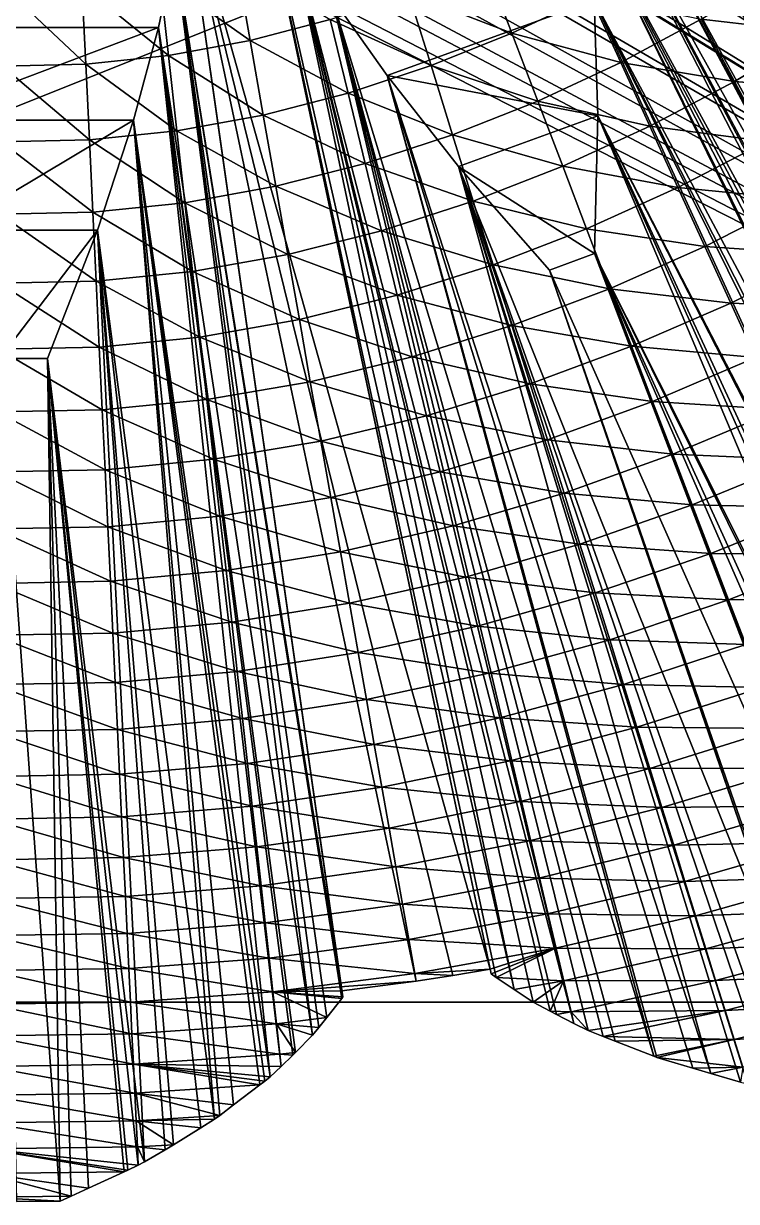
# Model space of a CAD drawing. Extents: x -33.1 to 33.1, y -27.2 to 27.2.
# Drawn here: x 0 to 7.93, y -27.22 to -14.11 of the extents above; entities that cross this region are included whole.
import ezdxf

# ---------------------------------------------------------------- set-up
doc = ezdxf.new("R2010")
doc.units = 0
doc.header["$MEASUREMENT"] = 0
for name, color, linetype in [('ObjLayer', 2, 'Continuous'), ('STL2DXF', 7, 'Continuous'), ('Temp', 7, 'Continuous')]:
    doc.layers.add(name, color=color, linetype=linetype)

msp = doc.modelspace()

# ---------------------------------------------------------------- linework, layer by layer
at = {"layer": 'ObjLayer'}
for p, q in [((5.902, -11.059, 36.5), (12.055, -22.569, 22.764)), ((2.593, -12.29, 36.5), (5.2, -24.688, 23.378)), ((3.542, -24.877, 23.247), (1.762, -12.411, 36.5)), ((1.68, -13.296, 36.5), (1.5, -14.157, 36.5)), ((4.044, -14.691, 36.5), (3.431, -13.816, 36.5)), ((6.347, -13.853, 36.5), (6.388, -15.137, 36.5)), ((1.5, -14.157, 36.5), (1.224, -15.188, 36.5)), ((4.837, -15.701, 36.5), (4.044, -14.691, 36.5)), ((1.224, -15.188, 36.5), (0.824, -16.409, 36.5)), ((6.388, -15.137, 36.5), (6.353, -16.672, 36.5)), ((5.851, -16.854, 36.5), (4.837, -15.701, 36.5)), ((0.824, -16.409, 36.5), (0.265, -17.839, 36.5)), ((6.353, -16.672, 36.5), (5.851, -16.854, 36.5)), ((9.876, -25.918, 29.113), (6.353, -16.672, 36.5)), ((5.851, -16.854, 36.5), (9.029, -26.108, 29.138)), ((0.265, -17.839, 36.5), (-0.269, -17.839, 36.5)), ((0.265, -17.839, 36.5), (0.406, -27.215, 29.5)), ((4.775, -24.704, 23.241), (5.189, -24.636, 23.249)), ((5.189, -24.636, 23.249), (5.2, -24.688, 23.378)), ((3.542, -24.877, 23.247), (4.367, -24.769, 23.234)), ((4.367, -24.769, 23.234), (4.775, -24.704, 23.241)), ((5.2, -24.688, 23.378), (5.257, -24.727, 23.493)), ((5.257, -24.727, 23.493), (5.457, -24.86, 23.896)), ((3.551, -24.944, 23.414), (3.542, -24.877, 23.247)), ((5.457, -24.86, 23.896), (5.669, -25, 24.329)), ((25, -25), (-25, -25)), ((25, -25, 4), (-25, -25, 4)), ((3.373, -25.173, 23.93), (3.54, -24.959, 23.447)), ((3.54, -24.959, 23.447), (3.551, -24.944, 23.414)), ((5.669, -25, 24.329), (5.859, -25.101, 24.658)), ((5.859, -25.101, 24.658), (5.929, -25.138, 24.781)), ((5.929, -25.138, 24.781), (6.123, -25.238, 25.121)), ((3.214, -25.37, 24.391), (3.285, -25.283, 24.185)), ((3.285, -25.283, 24.185), (3.373, -25.173, 23.93)), ((6.123, -25.238, 25.121), (6.281, -25.317, 25.405)), ((3.026, -25.561, 24.832), (3.214, -25.37, 24.391)), ((6.281, -25.317, 25.405), (6.448, -25.384, 25.66)), ((6.448, -25.384, 25.66), (6.581, -25.437, 25.866)), ((6.581, -25.437, 25.866), (7.01, -25.602, 26.534)), ((2.867, -25.718, 25.209), (2.994, -25.593, 24.908)), ((2.994, -25.593, 24.908), (3.026, -25.561, 24.832)), ((7.01, -25.602, 26.534), (7.046, -25.616, 26.59)), ((7.046, -25.616, 26.59), (7.444, -25.737, 27.128)), ((2.744, -25.833, 25.504), (2.867, -25.718, 25.209)), ((7.444, -25.737, 27.128), (7.647, -25.797, 27.405)), ((7.647, -25.797, 27.405), (7.974, -25.892, 27.853)), ((2.337, -26.145, 26.317), (2.629, -25.923, 25.732)), ((2.629, -25.923, 25.732), (2.685, -25.88, 25.622)), ((2.685, -25.88, 25.622), (2.744, -25.833, 25.504)), ((2.182, -26.262, 26.629), (2.337, -26.145, 26.317)), ((1.971, -26.4, 27.008), (2.124, -26.304, 26.746)), ((2.124, -26.304, 26.746), (2.182, -26.262, 26.629)), ((1.668, -26.588, 27.526), (1.971, -26.4, 27.008)), ((1.575, -26.644, 27.687), (1.668, -26.588, 27.526)), ((1.347, -26.779, 28.079), (1.575, -26.644, 27.687)), ((1.16, -26.871, 28.359), (1.276, -26.816, 28.184)), ((1.276, -26.816, 28.184), (1.347, -26.779, 28.079)), ((0.723, -27.072, 29.019), (1.118, -26.891, 28.421)), ((1.118, -26.891, 28.421), (1.16, -26.871, 28.359)), ((0.528, -27.161, 29.313), (0.723, -27.072, 29.019)), ((-0.078, -27.219, 29.497), (0.406, -27.215, 29.5)), ((0.406, -27.215, 29.5), (0.528, -27.161, 29.313))]:
    msp.add_line(p, q, dxfattribs=at)
at = {"layer": 'STL2DXF'}
for points in [[(-25, -25), (25, -5), (25, -25)], [(25, -25, 4), (7.992, -5.879, 4), (7.876, -6.099, 4)], [(25, -25, 4), (7.876, -6.099, 4), (7.679, -6.438, 4)], [(25, -25, 4), (7.679, -6.438, 4), (7.578, -6.614, 4)], [(25, -25, 4), (7.578, -6.614, 4), (7.337, -6.991, 4)], [(25, -25, 4), (7.337, -6.991, 4), (7.257, -7.119, 4)], [(25, -25, 4), (7.257, -7.119, 4), (6.966, -7.537, 4)], [(25, -25, 4), (6.966, -7.537, 4), (6.913, -7.614, 4)], [(25, -25, 4), (6.913, -7.614, 4), (6.564, -8.075, 4)], [(25, -25, 4), (6.546, -8.1, 4), (6.381, -8.302, 4)], [(25, -25, 4), (6.564, -8.075, 4), (6.546, -8.1, 4)], [(25, -25, 4), (6.381, -8.302, 4), (6.162, -8.568, 4)], [(25, -25, 4), (6.13, -8.604, 4), (5.759, -9.019, 4)], [(25, -25, 4), (6.162, -8.568, 4), (6.13, -8.604, 4)], [(25, -25, 4), (5.759, -9.019, 4), (5.661, -9.12, 4)], [(25, -25, 4), (5.661, -9.12, 4), (5.332, -9.458, 4)], [(25, -25, 4), (5.332, -9.458, 4), (5.158, -9.624, 4)], [(25, -25, 4), (5.158, -9.624, 4), (4.88, -9.885, 4)], [(25, -25, 4), (4.88, -9.885, 4), (4.619, -10.111, 4)], [(25, -25, 4), (4.619, -10.111, 4), (4.401, -10.297, 4)], [(25, -25, 4), (4.401, -10.297, 4), (4.042, -10.578, 4)], [(25, -25, 4), (4.042, -10.578, 4), (3.892, -10.69, 4)], [(25, -25, 4), (3.892, -10.69, 4), (3.425, -11.015, 4)], [(25, -25, 4), (3.352, -11.062, 4), (2.843, -11.366, 4)], [(25, -25, 4), (3.425, -11.015, 4), (3.352, -11.062, 4)], [(25, -25, 4), (2.779, -11.403, 4), (2.768, -11.409, 4)], [(25, -25, 4), (2.843, -11.366, 4), (2.779, -11.403, 4)], [(25, -25, 4), (2.768, -11.409, 4), (2.176, -11.689, 4)], [(25, -25, 4), (2.069, -11.736, 4), (1.529, -11.922, 4)], [(25, -25, 4), (2.176, -11.689, 4), (2.069, -11.736, 4)], [(25, -25, 4), (1.529, -11.922, 4), (1.336, -11.984, 4)], [(25, -25, 4), (1.336, -11.984, 4), (0.834, -12.083, 4)], [(25, -25, 4), (-0.195, -12.162, 4), (-25, -25, 4)], [(25, -25, 4), (0.09, -12.151, 4), (-0.195, -12.162, 4)], [(25, -25, 4), (0.576, -12.131, 4), (0.09, -12.151, 4)], [(25, -25, 4), (0.834, -12.083, 4), (0.576, -12.131, 4)], [(1.68, -13.296, 36.5), (-1.684, -13.296, 36.5), (-1.504, -14.157, 36.5)], [(1.68, -13.296, 36.5), (-1.504, -14.157, 36.5), (1.5, -14.157, 36.5)], [(2.521, -14.3, 6.506), (1.515, -13.592, 5.52), (2.368, -13.433, 5.611)], [(2.521, -14.3, 6.506), (2.368, -13.433, 5.611), (3.412, -14.066, 6.611)], [(5.432, -14.217, 7.711), (4.283, -13.774, 6.724), (5.131, -13.429, 6.835)], [(5.432, -14.217, 7.711), (5.131, -13.429, 6.835), (6.306, -13.805, 7.802)], [(1.613, -14.468, 6.421), (0.65, -13.684, 5.465), (1.515, -13.592, 5.52)], [(1.613, -14.468, 6.421), (1.515, -13.592, 5.52), (2.521, -14.3, 6.506)], [(8.819, -14.21, 9.63), (7.537, -14.064, 8.735), (8.401, -13.536, 8.785)], [(0.692, -14.564, 6.368), (-0.233, -14.584, 6.357), (-0.219, -13.702, 5.453)], [(0.692, -14.564, 6.368), (-0.219, -13.702, 5.453), (0.65, -13.684, 5.465)], [(1.613, -14.468, 6.421), (0.692, -14.564, 6.368), (0.65, -13.684, 5.465)], [(4.533, -14.579, 7.611), (3.412, -14.066, 6.611), (4.283, -13.774, 6.724)], [(6.347, -13.853, 36.5), (3.431, -13.816, 36.5), (4.044, -14.691, 36.5)], [(6.347, -13.853, 36.5), (4.044, -14.691, 36.5), (6.388, -15.137, 36.5)], [(4.533, -14.579, 7.611), (4.283, -13.774, 6.724), (5.432, -14.217, 7.711)], [(6.643, -14.544, 8.671), (5.432, -14.217, 7.711), (6.306, -13.805, 7.802)], [(6.643, -14.544, 8.671), (6.306, -13.805, 7.802), (7.537, -14.064, 8.735)], [(3.611, -14.885, 7.509), (2.521, -14.3, 6.506), (3.412, -14.066, 6.611)], [(3.611, -14.885, 7.509), (3.412, -14.066, 6.611), (4.533, -14.579, 7.611)], [(7.909, -14.757, 9.596), (6.643, -14.544, 8.671), (7.537, -14.064, 8.735)], [(7.909, -14.757, 9.596), (7.537, -14.064, 8.735), (8.819, -14.21, 9.63)], [(1.5, -14.157, 36.5), (-1.504, -14.157, 36.5), (-1.227, -15.188, 36.5)], [(1.5, -14.157, 36.5), (-1.227, -15.188, 36.5), (1.224, -15.188, 36.5)], [(5.721, -14.974, 8.594), (4.533, -14.579, 7.611), (5.432, -14.217, 7.711)], [(5.721, -14.974, 8.594), (5.432, -14.217, 7.711), (6.643, -14.544, 8.671)], [(9.222, -14.859, 10.479), (7.909, -14.757, 9.596), (8.819, -14.21, 9.63)], [(2.667, -15.129, 7.412), (1.613, -14.468, 6.421), (2.521, -14.3, 6.506)], [(3.611, -14.885, 7.509), (2.667, -15.129, 7.412), (2.521, -14.3, 6.506)], [(1.706, -15.305, 7.333), (0.692, -14.564, 6.368), (1.613, -14.468, 6.421)], [(2.667, -15.129, 7.412), (1.706, -15.305, 7.333), (1.613, -14.468, 6.421)], [(6.968, -15.254, 9.546), (5.721, -14.974, 8.594), (6.643, -14.544, 8.671)], [(6.968, -15.254, 9.546), (6.643, -14.544, 8.671), (7.909, -14.757, 9.596)], [(0.732, -15.406, 7.283), (-0.247, -15.427, 7.273), (-0.233, -14.584, 6.357)], [(0.732, -15.406, 7.283), (-0.233, -14.584, 6.357), (0.692, -14.564, 6.368)], [(1.706, -15.305, 7.333), (0.732, -15.406, 7.283), (0.692, -14.564, 6.368)], [(4.773, -15.35, 8.506), (3.611, -14.885, 7.509), (4.533, -14.579, 7.611)], [(5.721, -14.974, 8.594), (4.773, -15.35, 8.506), (4.533, -14.579, 7.611)], [(6.388, -15.137, 36.5), (4.044, -14.691, 36.5), (4.837, -15.701, 36.5)], [(8.266, -15.424, 10.459), (6.968, -15.254, 9.546), (7.909, -14.757, 9.596)], [(8.266, -15.424, 10.459), (7.909, -14.757, 9.596), (9.222, -14.859, 10.479)], [(3.801, -15.668, 8.414), (2.667, -15.129, 7.412), (3.611, -14.885, 7.509)], [(4.773, -15.35, 8.506), (3.801, -15.668, 8.414), (3.611, -14.885, 7.509)], [(5.999, -15.699, 9.481), (4.773, -15.35, 8.506), (5.721, -14.974, 8.594)], [(6.968, -15.254, 9.546), (5.999, -15.699, 9.481), (5.721, -14.974, 8.594)], [(1.224, -15.188, 36.5), (-1.227, -15.188, 36.5), (-0.827, -16.409, 36.5)], [(1.224, -15.188, 36.5), (-0.827, -16.409, 36.5), (0.824, -16.409, 36.5)], [(2.807, -15.922, 8.325), (1.706, -15.305, 7.333), (2.667, -15.129, 7.412)], [(3.801, -15.668, 8.414), (2.807, -15.922, 8.325), (2.667, -15.129, 7.412)], [(6.388, -15.137, 36.5), (4.837, -15.701, 36.5), (6.353, -16.672, 36.5)], [(1.795, -16.106, 8.253), (0.732, -15.406, 7.283), (1.706, -15.305, 7.333)], [(2.807, -15.922, 8.325), (1.795, -16.106, 8.253), (1.706, -15.305, 7.333)], [(7.279, -15.937, 10.424), (5.999, -15.699, 9.481), (6.968, -15.254, 9.546)], [(8.266, -15.424, 10.459), (7.279, -15.937, 10.424), (6.968, -15.254, 9.546)], [(0.771, -16.211, 8.207), (-0.259, -16.232, 8.197), (-0.247, -15.427, 7.273)], [(0.771, -16.211, 8.207), (-0.247, -15.427, 7.273), (0.732, -15.406, 7.283)], [(1.795, -16.106, 8.253), (0.771, -16.211, 8.207), (0.732, -15.406, 7.283)], [(5.003, -16.088, 9.406), (3.801, -15.668, 8.414), (4.773, -15.35, 8.506)], [(5.999, -15.699, 9.481), (5.003, -16.088, 9.406), (4.773, -15.35, 8.506)], [(8.61, -16.066, 11.326), (7.279, -15.937, 10.424), (8.266, -15.424, 10.459)], [(3.983, -16.417, 9.324), (2.807, -15.922, 8.325), (3.801, -15.668, 8.414)], [(5.003, -16.088, 9.406), (3.983, -16.417, 9.324), (3.801, -15.668, 8.414)], [(6.353, -16.672, 36.5), (4.837, -15.701, 36.5), (5.851, -16.854, 36.5)], [(6.264, -16.395, 10.373), (5.003, -16.088, 9.406), (5.999, -15.699, 9.481)], [(7.279, -15.937, 10.424), (6.264, -16.395, 10.373), (5.999, -15.699, 9.481)], [(2.941, -16.68, 9.245), (1.795, -16.106, 8.253), (2.807, -15.922, 8.325)], [(3.983, -16.417, 9.324), (2.941, -16.68, 9.245), (2.807, -15.922, 8.325)], [(7.579, -16.593, 11.305), (6.264, -16.395, 10.373), (7.279, -15.937, 10.424)], [(8.61, -16.066, 11.326), (7.579, -16.593, 11.305), (7.279, -15.937, 10.424)], [(1.88, -16.87, 9.179), (0.771, -16.211, 8.207), (1.795, -16.106, 8.253)], [(2.941, -16.68, 9.245), (1.88, -16.87, 9.179), (1.795, -16.106, 8.253)], [(5.223, -16.796, 10.31), (3.983, -16.417, 9.324), (5.003, -16.088, 9.406)], [(6.264, -16.395, 10.373), (5.223, -16.796, 10.31), (5.003, -16.088, 9.406)], [(8.941, -16.684, 12.195), (7.579, -16.593, 11.305), (8.61, -16.066, 11.326)], [(0.807, -16.979, 9.137), (-0.272, -17.001, 9.128), (-0.259, -16.232, 8.197)], [(0.807, -16.979, 9.137), (-0.259, -16.232, 8.197), (0.771, -16.211, 8.207)], [(1.88, -16.87, 9.179), (0.807, -16.979, 9.137), (0.771, -16.211, 8.207)], [(0.824, -16.409, 36.5), (-0.827, -16.409, 36.5), (-0.269, -17.839, 36.5)], [(0.824, -16.409, 36.5), (-0.269, -17.839, 36.5), (0.265, -17.839, 36.5)], [(4.157, -17.134, 10.239), (2.941, -16.68, 9.245), (3.983, -16.417, 9.324)], [(5.223, -16.796, 10.31), (4.157, -17.134, 10.239), (3.983, -16.417, 9.324)], [(6.519, -17.062, 11.267), (5.223, -16.796, 10.31), (6.264, -16.395, 10.373)], [(7.579, -16.593, 11.305), (6.519, -17.062, 11.267), (6.264, -16.395, 10.373)], [(7.867, -17.222, 12.188), (6.519, -17.062, 11.267), (7.579, -16.593, 11.305)], [(8.941, -16.684, 12.195), (7.867, -17.222, 12.188), (7.579, -16.593, 11.305)], [(3.068, -17.405, 10.169), (1.88, -16.87, 9.179), (2.941, -16.68, 9.245)], [(4.157, -17.134, 10.239), (3.068, -17.405, 10.169), (2.941, -16.68, 9.245)], [(9.259, -17.279, 13.066), (7.867, -17.222, 12.188), (8.941, -16.684, 12.195)], [(1.962, -17.6, 10.11), (0.807, -16.979, 9.137), (1.88, -16.87, 9.179)], [(3.068, -17.405, 10.169), (1.962, -17.6, 10.11), (1.88, -16.87, 9.179)], [(5.433, -17.473, 11.217), (4.157, -17.134, 10.239), (5.223, -16.796, 10.31)], [(6.519, -17.062, 11.267), (5.433, -17.473, 11.217), (5.223, -16.796, 10.31)], [(0.842, -17.711, 10.072), (-0.283, -17.734, 10.064), (-0.272, -17.001, 9.128)], [(0.842, -17.711, 10.072), (-0.272, -17.001, 9.128), (0.807, -16.979, 9.137)], [(1.962, -17.6, 10.11), (0.842, -17.711, 10.072), (0.807, -16.979, 9.137)], [(4.323, -17.82, 11.157), (3.068, -17.405, 10.169), (4.157, -17.134, 10.239)], [(5.433, -17.473, 11.217), (4.323, -17.82, 11.157), (4.157, -17.134, 10.239)], [(6.764, -17.702, 12.164), (5.433, -17.473, 11.217), (6.519, -17.062, 11.267)], [(7.867, -17.222, 12.188), (6.764, -17.702, 12.164), (6.519, -17.062, 11.267)], [(8.143, -17.827, 13.072), (6.764, -17.702, 12.164), (7.867, -17.222, 12.188)], [(9.259, -17.279, 13.066), (8.143, -17.827, 13.072), (7.867, -17.222, 12.188)], [(3.19, -18.097, 11.096), (1.962, -17.6, 10.11), (3.068, -17.405, 10.169)], [(4.323, -17.82, 11.157), (3.19, -18.097, 11.096), (3.068, -17.405, 10.169)], [(5.635, -18.121, 12.125), (4.323, -17.82, 11.157), (5.433, -17.473, 11.217)], [(6.764, -17.702, 12.164), (5.635, -18.121, 12.125), (5.433, -17.473, 11.217)], [(2.039, -18.296, 11.044), (0.842, -17.711, 10.072), (1.962, -17.6, 10.11)], [(3.19, -18.097, 11.096), (2.039, -18.296, 11.044), (1.962, -17.6, 10.11)], [(0.876, -18.41, 11.01), (-0.294, -18.433, 11.003), (-0.283, -17.734, 10.064)], [(0.876, -18.41, 11.01), (-0.283, -17.734, 10.064), (0.842, -17.711, 10.072)], [(2.039, -18.296, 11.044), (0.876, -18.41, 11.01), (0.842, -17.711, 10.072)], [(4.482, -18.475, 12.076), (3.19, -18.097, 11.096), (4.323, -17.82, 11.157)], [(5.635, -18.121, 12.125), (4.482, -18.475, 12.076), (4.323, -17.82, 11.157)], [(6.998, -18.316, 13.061), (5.635, -18.121, 12.125), (6.764, -17.702, 12.164)], [(8.143, -17.827, 13.072), (6.998, -18.316, 13.061), (6.764, -17.702, 12.164)], [(8.408, -18.408, 13.957), (6.998, -18.316, 13.061), (8.143, -17.827, 13.072)], [(3.307, -18.757, 12.024), (2.039, -18.296, 11.044), (3.19, -18.097, 11.096)], [(4.482, -18.475, 12.076), (3.307, -18.757, 12.024), (3.19, -18.097, 11.096)], [(5.828, -18.742, 13.034), (4.482, -18.475, 12.076), (5.635, -18.121, 12.125)], [(6.998, -18.316, 13.061), (5.828, -18.742, 13.034), (5.635, -18.121, 12.125)], [(2.114, -18.96, 11.979), (0.876, -18.41, 11.01), (2.039, -18.296, 11.044)], [(3.307, -18.757, 12.024), (2.114, -18.96, 11.979), (2.039, -18.296, 11.044)], [(7.223, -18.904, 13.958), (5.828, -18.742, 13.034), (6.998, -18.316, 13.061)], [(8.408, -18.408, 13.957), (7.223, -18.904, 13.958), (6.998, -18.316, 13.061)], [(0.907, -19.077, 11.949), (-0.305, -19.1, 11.943), (-0.294, -18.433, 11.003)], [(0.907, -19.077, 11.949), (-0.294, -18.433, 11.003), (0.876, -18.41, 11.01)], [(2.114, -18.96, 11.979), (0.907, -19.077, 11.949), (0.876, -18.41, 11.01)], [(4.634, -19.101, 12.996), (3.307, -18.757, 12.024), (4.482, -18.475, 12.076)], [(5.828, -18.742, 13.034), (4.634, -19.101, 12.996), (4.482, -18.475, 12.076)], [(8.663, -18.966, 14.843), (7.223, -18.904, 13.958), (8.408, -18.408, 13.957)], [(6.013, -19.336, 13.943), (4.634, -19.101, 12.996), (5.828, -18.742, 13.034)], [(7.223, -18.904, 13.958), (6.013, -19.336, 13.943), (5.828, -18.742, 13.034)], [(3.418, -19.387, 12.953), (2.114, -18.96, 11.979), (3.307, -18.757, 12.024)], [(4.634, -19.101, 12.996), (3.418, -19.387, 12.953), (3.307, -18.757, 12.024)], [(2.184, -19.594, 12.914), (0.907, -19.077, 11.949), (2.114, -18.96, 11.979)], [(3.418, -19.387, 12.953), (2.184, -19.594, 12.914), (2.114, -18.96, 11.979)], [(7.438, -19.468, 14.855), (6.013, -19.336, 13.943), (7.223, -18.904, 13.958)], [(8.663, -18.966, 14.843), (7.438, -19.468, 14.855), (7.223, -18.904, 13.958)], [(8.908, -19.502, 15.728), (7.438, -19.468, 14.855), (8.663, -18.966, 14.843)], [(0.937, -19.712, 12.888), (-0.315, -19.736, 12.883), (-0.305, -19.1, 11.943)], [(0.937, -19.712, 12.888), (-0.305, -19.1, 11.943), (0.907, -19.077, 11.949)], [(2.184, -19.594, 12.914), (0.937, -19.712, 12.888), (0.907, -19.077, 11.949)], [(4.779, -19.699, 13.915), (3.418, -19.387, 12.953), (4.634, -19.101, 12.996)], [(6.013, -19.336, 13.943), (4.779, -19.699, 13.915), (4.634, -19.101, 12.996)], [(3.524, -19.989, 13.881), (2.184, -19.594, 12.914), (3.418, -19.387, 12.953)], [(4.779, -19.699, 13.915), (3.524, -19.989, 13.881), (3.418, -19.387, 12.953)], [(6.189, -19.904, 14.851), (4.779, -19.699, 13.915), (6.013, -19.336, 13.943)], [(7.438, -19.468, 14.855), (6.189, -19.904, 14.851), (6.013, -19.336, 13.943)], [(7.645, -20.008, 15.752), (6.189, -19.904, 14.851), (7.438, -19.468, 14.855)], [(8.908, -19.502, 15.728), (7.645, -20.008, 15.752), (7.438, -19.468, 14.855)], [(9.143, -20.017, 16.613), (7.645, -20.008, 15.752), (8.908, -19.502, 15.728)], [(2.252, -20.197, 13.849), (0.937, -19.712, 12.888), (2.184, -19.594, 12.914)], [(3.524, -19.989, 13.881), (2.252, -20.197, 13.849), (2.184, -19.594, 12.914)], [(0.966, -20.317, 13.827), (-0.325, -20.341, 13.822), (-0.315, -19.736, 12.883)], [(0.966, -20.317, 13.827), (-0.315, -19.736, 12.883), (0.937, -19.712, 12.888)], [(2.252, -20.197, 13.849), (0.966, -20.317, 13.827), (0.937, -19.712, 12.888)], [(4.917, -20.271, 14.833), (3.524, -19.989, 13.881), (4.779, -19.699, 13.915)], [(6.189, -19.904, 14.851), (4.917, -20.271, 14.833), (4.779, -19.699, 13.915)], [(6.358, -20.448, 15.758), (4.917, -20.271, 14.833), (6.189, -19.904, 14.851)], [(7.645, -20.008, 15.752), (6.358, -20.448, 15.758), (6.189, -19.904, 14.851)], [(3.625, -20.563, 14.807), (2.252, -20.197, 13.849), (3.524, -19.989, 13.881)], [(4.917, -20.271, 14.833), (3.625, -20.563, 14.807), (3.524, -19.989, 13.881)], [(7.843, -20.526, 16.647), (6.358, -20.448, 15.758), (7.645, -20.008, 15.752)], [(9.143, -20.017, 16.613), (7.843, -20.526, 16.647), (7.645, -20.008, 15.752)], [(9.369, -20.512, 17.497), (7.843, -20.526, 16.647), (9.143, -20.017, 16.613)], [(2.316, -20.773, 14.781), (0.966, -20.317, 13.827), (2.252, -20.197, 13.849)], [(3.625, -20.563, 14.807), (2.316, -20.773, 14.781), (2.252, -20.197, 13.849)], [(5.05, -20.817, 15.749), (3.625, -20.563, 14.807), (4.917, -20.271, 14.833)], [(6.358, -20.448, 15.758), (5.05, -20.817, 15.749), (4.917, -20.271, 14.833)], [(0.994, -20.894, 14.763), (-0.334, -20.918, 14.759), (-0.325, -20.341, 13.822)], [(0.994, -20.894, 14.763), (-0.325, -20.341, 13.822), (0.966, -20.317, 13.827)], [(2.316, -20.773, 14.781), (0.994, -20.894, 14.763), (0.966, -20.317, 13.827)], [(3.722, -21.111, 15.732), (2.316, -20.773, 14.781), (3.625, -20.563, 14.807)], [(5.05, -20.817, 15.749), (3.722, -21.111, 15.732), (3.625, -20.563, 14.807)], [(6.52, -20.968, 16.663), (5.05, -20.817, 15.749), (6.358, -20.448, 15.758)], [(7.843, -20.526, 16.647), (6.52, -20.968, 16.663), (6.358, -20.448, 15.758)], [(8.033, -21.023, 17.541), (6.52, -20.968, 16.663), (7.843, -20.526, 16.647)], [(9.369, -20.512, 17.497), (8.033, -21.023, 17.541), (7.843, -20.526, 16.647)], [(2.377, -21.322, 15.712), (0.994, -20.894, 14.763), (2.316, -20.773, 14.781)], [(3.722, -21.111, 15.732), (2.377, -21.322, 15.712), (2.316, -20.773, 14.781)], [(5.177, -21.339, 16.663), (3.722, -21.111, 15.732), (5.05, -20.817, 15.749)], [(6.52, -20.968, 16.663), (5.177, -21.339, 16.663), (5.05, -20.817, 15.749)], [(1.02, -21.443, 15.697), (-0.343, -21.468, 15.694), (-0.334, -20.918, 14.759)], [(1.02, -21.443, 15.697), (-0.334, -20.918, 14.759), (0.994, -20.894, 14.763)], [(2.377, -21.322, 15.712), (1.02, -21.443, 15.697), (0.994, -20.894, 14.763)], [(6.675, -21.466, 17.566), (5.177, -21.339, 16.663), (6.52, -20.968, 16.663)], [(8.033, -21.023, 17.541), (6.675, -21.466, 17.566), (6.52, -20.968, 16.663)], [(8.215, -21.5, 18.434), (6.675, -21.466, 17.566), (8.033, -21.023, 17.541)], [(3.814, -21.634, 16.653), (2.377, -21.322, 15.712), (3.722, -21.111, 15.732)], [(5.177, -21.339, 16.663), (3.814, -21.634, 16.653), (3.722, -21.111, 15.732)], [(2.435, -21.846, 16.639), (1.02, -21.443, 15.697), (2.377, -21.322, 15.712)], [(3.814, -21.634, 16.653), (2.435, -21.846, 16.639), (2.377, -21.322, 15.712)], [(5.298, -21.838, 17.575), (3.814, -21.634, 16.653), (5.177, -21.339, 16.663)], [(6.675, -21.466, 17.566), (5.298, -21.838, 17.575), (5.177, -21.339, 16.663)], [(1.045, -21.967, 16.629), (-0.351, -21.991, 16.626), (-0.343, -21.468, 15.694)], [(1.045, -21.967, 16.629), (-0.343, -21.468, 15.694), (1.02, -21.443, 15.697)], [(2.435, -21.846, 16.639), (1.045, -21.967, 16.629), (1.02, -21.443, 15.697)], [(6.824, -21.943, 18.468), (5.298, -21.838, 17.575), (6.675, -21.466, 17.566)], [(8.215, -21.5, 18.434), (6.824, -21.943, 18.468), (6.675, -21.466, 17.566)], [(8.39, -21.957, 19.326), (6.824, -21.943, 18.468), (8.215, -21.5, 18.434)], [(3.902, -22.133, 17.572), (2.435, -21.846, 16.639), (3.814, -21.634, 16.653)], [(5.298, -21.838, 17.575), (3.902, -22.133, 17.572), (3.814, -21.634, 16.653)], [(2.491, -22.345, 17.564), (1.045, -21.967, 16.629), (2.435, -21.846, 16.639)], [(3.902, -22.133, 17.572), (2.491, -22.345, 17.564), (2.435, -21.846, 16.639)], [(5.413, -22.315, 18.484), (3.902, -22.133, 17.572), (5.298, -21.838, 17.575)], [(6.824, -21.943, 18.468), (5.413, -22.315, 18.484), (5.298, -21.838, 17.575)], [(1.069, -22.465, 17.556), (-0.359, -22.49, 17.554), (-0.351, -21.991, 16.626)], [(1.069, -22.465, 17.556), (-0.351, -21.991, 16.626), (1.045, -21.967, 16.629)], [(2.491, -22.345, 17.564), (1.069, -22.465, 17.556), (1.045, -21.967, 16.629)], [(6.966, -22.4, 19.367), (5.413, -22.315, 18.484), (6.824, -21.943, 18.468)], [(8.39, -21.957, 19.326), (6.966, -22.4, 19.367), (6.824, -21.943, 18.468)], [(8.557, -22.396, 20.216), (6.966, -22.4, 19.367), (8.39, -21.957, 19.326)], [(3.986, -22.609, 18.488), (2.491, -22.345, 17.564), (3.902, -22.133, 17.572)], [(5.413, -22.315, 18.484), (3.986, -22.609, 18.488), (3.902, -22.133, 17.572)], [(2.544, -22.82, 18.485), (1.069, -22.465, 17.556), (2.491, -22.345, 17.564)], [(3.986, -22.609, 18.488), (2.544, -22.82, 18.485), (2.491, -22.345, 17.564)], [(5.524, -22.77, 19.391), (3.986, -22.609, 18.488), (5.413, -22.315, 18.484)], [(6.966, -22.4, 19.367), (5.524, -22.77, 19.391), (5.413, -22.315, 18.484)], [(7.102, -22.837, 20.264), (5.524, -22.77, 19.391), (6.966, -22.4, 19.367)], [(8.557, -22.396, 20.216), (7.102, -22.837, 20.264), (6.966, -22.4, 19.367)], [(8.718, -22.817, 21.106), (7.102, -22.837, 20.264), (8.557, -22.396, 20.216)], [(1.091, -22.941, 18.48), (-0.366, -22.965, 18.479), (-0.359, -22.49, 17.554)], [(1.091, -22.941, 18.48), (-0.359, -22.49, 17.554), (1.069, -22.465, 17.556)], [(2.544, -22.82, 18.485), (1.091, -22.941, 18.48), (1.069, -22.465, 17.556)], [(4.066, -23.064, 19.401), (2.544, -22.82, 18.485), (3.986, -22.609, 18.488)], [(5.524, -22.77, 19.391), (4.066, -23.064, 19.401), (3.986, -22.609, 18.488)], [(5.63, -23.206, 20.294), (4.066, -23.064, 19.401), (5.524, -22.77, 19.391)], [(7.102, -22.837, 20.264), (5.63, -23.206, 20.294), (5.524, -22.77, 19.391)], [(2.595, -23.274, 19.402), (1.091, -22.941, 18.48), (2.544, -22.82, 18.485)], [(4.066, -23.064, 19.401), (2.595, -23.274, 19.402), (2.544, -22.82, 18.485)], [(7.232, -23.256, 21.16), (5.63, -23.206, 20.294), (7.102, -22.837, 20.264)], [(8.718, -22.817, 21.106), (7.232, -23.256, 21.16), (7.102, -22.837, 20.264)], [(8.872, -23.221, 21.994), (7.232, -23.256, 21.16), (8.718, -22.817, 21.106)], [(1.113, -23.393, 19.4), (-0.373, -23.418, 19.4), (-0.366, -22.965, 18.479)], [(1.113, -23.393, 19.4), (-0.366, -22.965, 18.479), (1.091, -22.941, 18.48)], [(2.595, -23.274, 19.402), (1.113, -23.393, 19.4), (1.091, -22.941, 18.48)], [(4.143, -23.497, 20.31), (2.595, -23.274, 19.402), (4.066, -23.064, 19.401)], [(5.63, -23.206, 20.294), (4.143, -23.497, 20.31), (4.066, -23.064, 19.401)], [(2.643, -23.706, 20.316), (1.113, -23.393, 19.4), (2.595, -23.274, 19.402)], [(4.143, -23.497, 20.31), (2.643, -23.706, 20.316), (2.595, -23.274, 19.402)], [(5.731, -23.622, 21.196), (4.143, -23.497, 20.31), (5.63, -23.206, 20.294)], [(7.232, -23.256, 21.16), (5.731, -23.622, 21.196), (5.63, -23.206, 20.294)], [(7.356, -23.657, 22.053), (5.731, -23.622, 21.196), (7.232, -23.256, 21.16)], [(8.872, -23.221, 21.994), (7.356, -23.657, 22.053), (7.232, -23.256, 21.16)], [(9.02, -23.608, 22.881), (7.356, -23.657, 22.053), (8.872, -23.221, 21.994)], [(1.133, -23.825, 20.317), (-0.38, -23.849, 20.317), (-0.373, -23.418, 19.4)], [(1.133, -23.825, 20.317), (-0.373, -23.418, 19.4), (1.113, -23.393, 19.4)], [(2.643, -23.706, 20.316), (1.133, -23.825, 20.317), (1.113, -23.393, 19.4)], [(4.216, -23.911, 21.216), (2.643, -23.706, 20.316), (4.143, -23.497, 20.31)], [(5.731, -23.622, 21.196), (4.216, -23.911, 21.216), (4.143, -23.497, 20.31)], [(2.689, -24.118, 21.226), (1.133, -23.825, 20.317), (2.643, -23.706, 20.316)], [(4.216, -23.911, 21.216), (2.689, -24.118, 21.226), (2.643, -23.706, 20.316)], [(5.827, -24.02, 22.094), (4.216, -23.911, 21.216), (5.731, -23.622, 21.196)], [(7.356, -23.657, 22.053), (5.827, -24.02, 22.094), (5.731, -23.622, 21.196)], [(7.476, -24.04, 22.945), (5.827, -24.02, 22.094), (7.356, -23.657, 22.053)], [(9.02, -23.608, 22.881), (7.476, -24.04, 22.945), (7.356, -23.657, 22.053)], [(9.162, -23.979, 23.768), (7.476, -24.04, 22.945), (9.02, -23.608, 22.881)], [(1.153, -24.236, 21.229), (-0.387, -24.26, 21.23), (-0.38, -23.849, 20.317)], [(1.153, -24.236, 21.229), (-0.38, -23.849, 20.317), (1.133, -23.825, 20.317)], [(2.689, -24.118, 21.226), (1.153, -24.236, 21.229), (1.133, -23.825, 20.317)], [(4.285, -24.306, 22.119), (2.689, -24.118, 21.226), (4.216, -23.911, 21.216)], [(5.827, -24.02, 22.094), (4.285, -24.306, 22.119), (4.216, -23.911, 21.216)], [(9.162, -23.979, 23.768), (7.59, -24.408, 23.836), (7.476, -24.04, 22.945)], [(9.298, -24.336, 24.655), (7.59, -24.408, 23.836), (9.162, -23.979, 23.768)], [(2.733, -24.511, 22.133), (1.153, -24.236, 21.229), (2.689, -24.118, 21.226)], [(4.285, -24.306, 22.119), (2.733, -24.511, 22.133), (2.689, -24.118, 21.226)], [(5.919, -24.4, 22.991), (4.285, -24.306, 22.119), (5.827, -24.02, 22.094)], [(7.476, -24.04, 22.945), (5.919, -24.4, 22.991), (5.827, -24.02, 22.094)], [(7.59, -24.408, 23.836), (5.919, -24.4, 22.991), (7.476, -24.04, 22.945)], [(1.172, -24.627, 22.138), (-0.387, -24.26, 21.23), (1.153, -24.236, 21.229)], [(2.733, -24.511, 22.133), (1.172, -24.627, 22.138), (1.153, -24.236, 21.229)], [(1.172, -24.627, 22.138), (-0.393, -24.651, 22.139), (-0.387, -24.26, 21.23)], [(4.352, -24.683, 23.02), (2.733, -24.511, 22.133), (4.285, -24.306, 22.119)], [(5.919, -24.4, 22.991), (4.352, -24.683, 23.02), (4.285, -24.306, 22.119)], [(9.298, -24.336, 24.655), (7.699, -24.76, 24.726), (7.59, -24.408, 23.836)], [(9.429, -24.678, 25.542), (7.699, -24.76, 24.726), (9.298, -24.336, 24.655)], [(2.774, -24.885, 23.036), (1.172, -24.627, 22.138), (2.733, -24.511, 22.133)], [(4.352, -24.683, 23.02), (2.774, -24.885, 23.036), (2.733, -24.511, 22.133)], [(5.919, -24.4, 22.991), (5.189, -24.636, 23.249), (4.352, -24.683, 23.02)], [(5.919, -24.4, 22.991), (5.2, -24.688, 23.378), (5.189, -24.636, 23.249)], [(5.919, -24.4, 22.991), (5.257, -24.727, 23.493), (5.2, -24.688, 23.378)], [(6.007, -24.763, 23.885), (5.257, -24.727, 23.493), (5.919, -24.4, 22.991)], [(7.59, -24.408, 23.836), (6.007, -24.763, 23.885), (5.919, -24.4, 22.991)], [(7.699, -24.76, 24.726), (6.007, -24.763, 23.885), (7.59, -24.408, 23.836)], [(1.189, -25, 23.044), (-0.393, -24.651, 22.139), (1.172, -24.627, 22.138)], [(2.774, -24.885, 23.036), (1.189, -25, 23.044), (1.172, -24.627, 22.138)], [(5.189, -24.636, 23.249), (4.775, -24.704, 23.241), (4.352, -24.683, 23.02)], [(1.189, -25, 23.044), (-0.399, -25.023, 23.045), (-0.393, -24.651, 22.139)], [(4.367, -24.769, 23.234), (2.774, -24.885, 23.036), (4.352, -24.683, 23.02)], [(4.367, -24.769, 23.234), (3.542, -24.877, 23.247), (2.774, -24.885, 23.036)], [(4.775, -24.704, 23.241), (4.367, -24.769, 23.234), (4.352, -24.683, 23.02)], [(6.007, -24.763, 23.885), (5.457, -24.86, 23.896), (5.257, -24.727, 23.493)], [(6.007, -24.763, 23.885), (5.669, -25, 24.329), (5.457, -24.86, 23.896)], [(6.007, -24.763, 23.885), (5.859, -25.101, 24.658), (5.669, -25, 24.329)], [(6.092, -25.111, 24.778), (5.859, -25.101, 24.658), (6.007, -24.763, 23.885)], [(7.699, -24.76, 24.726), (6.092, -25.111, 24.778), (6.007, -24.763, 23.885)], [(7.804, -25.096, 25.615), (6.092, -25.111, 24.778), (7.699, -24.76, 24.726)], [(9.429, -24.678, 25.542), (7.804, -25.096, 25.615), (7.699, -24.76, 24.726)], [(9.554, -25.005, 26.43), (7.804, -25.096, 25.615), (9.429, -24.678, 25.542)], [(2.814, -25.242, 23.937), (1.189, -25, 23.044), (2.774, -24.885, 23.036)], [(3.551, -24.944, 23.414), (2.774, -24.885, 23.036), (3.542, -24.877, 23.247)], [(3.373, -25.173, 23.93), (2.814, -25.242, 23.937), (2.774, -24.885, 23.036)], [(3.551, -24.944, 23.414), (3.54, -24.959, 23.447), (2.774, -24.885, 23.036)], [(3.54, -24.959, 23.447), (3.373, -25.173, 23.93), (2.774, -24.885, 23.036)], [(25, -25), (-25, -25, 4), (-25, -25)], [(-25, -25, 4), (25, -25), (25, -25, 4)], [(1.206, -25.355, 23.946), (-0.405, -25.378, 23.947), (-0.399, -25.023, 23.045)], [(1.206, -25.355, 23.946), (-0.399, -25.023, 23.045), (1.189, -25, 23.044)], [(2.814, -25.242, 23.937), (1.206, -25.355, 23.946), (1.189, -25, 23.044)], [(9.554, -25.005, 26.43), (7.904, -25.418, 26.504), (7.804, -25.096, 25.615)], [(9.674, -25.32, 27.318), (7.904, -25.418, 26.504), (9.554, -25.005, 26.43)], [(6.092, -25.111, 24.778), (5.929, -25.138, 24.781), (5.859, -25.101, 24.658)], [(6.123, -25.238, 25.121), (5.929, -25.138, 24.781), (6.092, -25.111, 24.778)], [(7.804, -25.096, 25.615), (6.281, -25.317, 25.405), (6.092, -25.111, 24.778)], [(6.281, -25.317, 25.405), (6.123, -25.238, 25.121), (6.092, -25.111, 24.778)], [(7.804, -25.096, 25.615), (6.448, -25.384, 25.66), (6.281, -25.317, 25.405)], [(7.904, -25.418, 26.504), (6.448, -25.384, 25.66), (7.804, -25.096, 25.615)], [(2.852, -25.582, 24.834), (1.206, -25.355, 23.946), (2.814, -25.242, 23.937)], [(3.373, -25.173, 23.93), (3.285, -25.283, 24.185), (2.814, -25.242, 23.937)], [(3.026, -25.561, 24.832), (2.852, -25.582, 24.834), (2.814, -25.242, 23.937)], [(3.285, -25.283, 24.185), (3.214, -25.37, 24.391), (2.814, -25.242, 23.937)], [(3.214, -25.37, 24.391), (3.026, -25.561, 24.832), (2.814, -25.242, 23.937)], [(1.222, -25.693, 24.845), (-0.41, -25.716, 24.847), (-0.405, -25.378, 23.947)], [(1.222, -25.693, 24.845), (-0.405, -25.378, 23.947), (1.206, -25.355, 23.946)], [(2.852, -25.582, 24.834), (1.222, -25.693, 24.845), (1.206, -25.355, 23.946)], [(7.904, -25.418, 26.504), (6.581, -25.437, 25.866), (6.448, -25.384, 25.66)], [(7.904, -25.418, 26.504), (7.01, -25.602, 26.534), (6.581, -25.437, 25.866)], [(7.904, -25.418, 26.504), (7.046, -25.616, 26.59), (7.01, -25.602, 26.534)], [(8, -25.726, 27.393), (7.046, -25.616, 26.59), (7.904, -25.418, 26.504)], [(9.674, -25.32, 27.318), (8, -25.726, 27.393), (7.904, -25.418, 26.504)], [(2.867, -25.718, 25.209), (1.222, -25.693, 24.845), (2.852, -25.582, 24.834)], [(3.026, -25.561, 24.832), (2.994, -25.593, 24.908), (2.852, -25.582, 24.834)], [(2.994, -25.593, 24.908), (2.867, -25.718, 25.209), (2.852, -25.582, 24.834)], [(8, -25.726, 27.393), (7.444, -25.737, 27.128), (7.046, -25.616, 26.59)], [(1.238, -26.015, 25.742), (-0.415, -26.037, 25.744), (-0.41, -25.716, 24.847)], [(1.238, -26.015, 25.742), (-0.41, -25.716, 24.847), (1.222, -25.693, 24.845)], [(2.629, -25.923, 25.732), (1.238, -26.015, 25.742), (1.222, -25.693, 24.845)], [(2.867, -25.718, 25.209), (2.744, -25.833, 25.504), (1.222, -25.693, 24.845)], [(2.744, -25.833, 25.504), (2.685, -25.88, 25.622), (1.222, -25.693, 24.845)], [(2.685, -25.88, 25.622), (2.629, -25.923, 25.732), (1.222, -25.693, 24.845)], [(8, -25.726, 27.393), (7.647, -25.797, 27.405), (7.444, -25.737, 27.128)], [(8, -25.726, 27.393), (7.974, -25.892, 27.853), (7.647, -25.797, 27.405)], [(2.629, -25.923, 25.732), (2.337, -26.145, 26.317), (1.238, -26.015, 25.742)], [(1.252, -26.321, 26.636), (-0.42, -26.343, 26.639), (-0.415, -26.037, 25.744)], [(1.252, -26.321, 26.636), (-0.415, -26.037, 25.744), (1.238, -26.015, 25.742)], [(2.337, -26.145, 26.317), (2.182, -26.262, 26.629), (1.238, -26.015, 25.742)], [(2.182, -26.262, 26.629), (1.252, -26.321, 26.636), (1.238, -26.015, 25.742)], [(1.266, -26.613, 27.529), (-0.425, -26.634, 27.532), (-0.42, -26.343, 26.639)], [(1.266, -26.613, 27.529), (-0.42, -26.343, 26.639), (1.252, -26.321, 26.636)], [(2.182, -26.262, 26.629), (2.124, -26.304, 26.746), (1.252, -26.321, 26.636)], [(2.124, -26.304, 26.746), (1.971, -26.4, 27.008), (1.252, -26.321, 26.636)], [(1.668, -26.588, 27.526), (1.266, -26.613, 27.529), (1.252, -26.321, 26.636)], [(1.971, -26.4, 27.008), (1.668, -26.588, 27.526), (1.252, -26.321, 26.636)], [(1.668, -26.588, 27.526), (1.575, -26.644, 27.687), (1.266, -26.613, 27.529)], [(1.118, -26.891, 28.421), (-0.429, -26.91, 28.424), (-0.425, -26.634, 27.532)], [(1.276, -26.816, 28.184), (-0.425, -26.634, 27.532), (1.266, -26.613, 27.529)], [(1.16, -26.871, 28.359), (1.118, -26.891, 28.421), (-0.425, -26.634, 27.532)], [(1.276, -26.816, 28.184), (1.16, -26.871, 28.359), (-0.425, -26.634, 27.532)], [(1.575, -26.644, 27.687), (1.347, -26.779, 28.079), (1.266, -26.613, 27.529)], [(1.347, -26.779, 28.079), (1.276, -26.816, 28.184), (1.266, -26.613, 27.529)], [(1.118, -26.891, 28.421), (0.723, -27.072, 29.019), (-0.429, -26.91, 28.424)]]:
    msp.add_3dface(points, dxfattribs=at)
at = {"layer": 'Temp'}
for points in [[(-25, -5), (25, -5), (-25, -25)], [(13.622, -21.885, 22.618), (6.643, -10.661, 36.5), (5.902, -11.059, 36.5)], [(6.643, -10.661, 36.5), (13.622, -21.885, 22.618), (6.725, -10.794, 36.5)], [(6.725, -10.794, 36.5), (13.622, -21.885, 22.618), (13.654, -21.937, 22.739)], [(14.128, -22.107, 23.412), (7.261, -11.265, 36.5), (6.725, -10.794, 36.5)], [(14.128, -22.107, 23.412), (6.725, -10.794, 36.5), (13.654, -21.937, 22.739)], [(5.988, -11.219, 36.5), (12.055, -22.569, 22.764), (5.902, -11.059, 36.5)], [(13.59, -21.899, 22.62), (13.622, -21.885, 22.618), (5.902, -11.059, 36.5)], [(12.202, -22.506, 22.748), (13.59, -21.899, 22.62), (5.902, -11.059, 36.5)], [(12.087, -22.556, 22.76), (12.202, -22.506, 22.748), (5.902, -11.059, 36.5)], [(12.055, -22.569, 22.764), (12.087, -22.556, 22.76), (5.902, -11.059, 36.5)], [(12.055, -22.569, 22.764), (12.202, -22.506, 22.748), (5.902, -11.059, 36.5)], [(5.988, -11.219, 36.5), (6.129, -11.919, 36.5), (12.092, -22.637, 22.922)], [(5.988, -11.219, 36.5), (12.092, -22.637, 22.922), (12.055, -22.569, 22.764)], [(14.771, -22.286, 24.252), (7.952, -11.808, 36.5), (7.261, -11.265, 36.5)], [(14.269, -22.157, 23.613), (7.261, -11.265, 36.5), (14.128, -22.107, 23.412)], [(14.771, -22.286, 24.252), (7.261, -11.265, 36.5), (14.269, -22.157, 23.613)], [(6.254, -12.789, 36.5), (11.927, -23.181, 23.897), (6.129, -11.919, 36.5)], [(6.129, -11.919, 36.5), (11.979, -23.014, 23.592), (12.004, -22.936, 23.45)], [(6.129, -11.919, 36.5), (12.004, -22.936, 23.45), (12.092, -22.637, 22.922)], [(6.129, -11.919, 36.5), (11.927, -23.181, 23.897), (11.979, -23.014, 23.592)], [(5.189, -24.636, 23.249), (2.593, -12.29, 36.5), (1.762, -12.411, 36.5)], [(2.593, -12.29, 36.5), (5.189, -24.636, 23.249), (2.625, -12.443, 36.5)], [(5.189, -24.636, 23.249), (1.762, -12.411, 36.5), (4.775, -24.704, 23.241)], [(1.762, -12.411, 36.5), (1.788, -12.591, 36.5), (3.542, -24.877, 23.247)], [(4.367, -24.769, 23.234), (1.762, -12.411, 36.5), (3.542, -24.877, 23.247)], [(4.775, -24.704, 23.241), (1.762, -12.411, 36.5), (4.367, -24.769, 23.234)], [(2.625, -12.443, 36.5), (5.457, -24.86, 23.896), (2.967, -13.069, 36.5)], [(2.625, -12.443, 36.5), (5.189, -24.636, 23.249), (5.2, -24.688, 23.378)], [(2.625, -12.443, 36.5), (5.2, -24.688, 23.378), (5.257, -24.727, 23.493)], [(2.625, -12.443, 36.5), (5.257, -24.727, 23.493), (5.457, -24.86, 23.896)], [(1.788, -12.591, 36.5), (1.68, -13.296, 36.5), (3.551, -24.944, 23.414)], [(1.788, -12.591, 36.5), (3.551, -24.944, 23.414), (3.542, -24.877, 23.247)], [(6.254, -12.789, 36.5), (6.347, -13.853, 36.5), (11.645, -23.802, 25.018)], [(6.254, -12.789, 36.5), (11.856, -23.344, 24.182), (11.927, -23.181, 23.897)], [(6.254, -12.789, 36.5), (11.775, -23.52, 24.502), (11.856, -23.344, 24.182)], [(6.254, -12.789, 36.5), (11.673, -23.743, 24.907), (11.775, -23.52, 24.502)], [(6.254, -12.789, 36.5), (11.645, -23.802, 25.018), (11.673, -23.743, 24.907)], [(2.967, -13.069, 36.5), (5.457, -24.86, 23.896), (5.669, -25, 24.329)], [(2.967, -13.069, 36.5), (6.123, -25.238, 25.121), (3.431, -13.816, 36.5)], [(2.967, -13.069, 36.5), (5.669, -25, 24.329), (5.859, -25.101, 24.658)], [(2.967, -13.069, 36.5), (5.859, -25.101, 24.658), (5.929, -25.138, 24.781)], [(2.967, -13.069, 36.5), (5.929, -25.138, 24.781), (6.123, -25.238, 25.121)], [(1.68, -13.296, 36.5), (1.5, -14.157, 36.5), (3.214, -25.37, 24.391)], [(1.68, -13.296, 36.5), (3.285, -25.283, 24.185), (3.373, -25.173, 23.93)], [(1.68, -13.296, 36.5), (3.373, -25.173, 23.93), (3.54, -24.959, 23.447)], [(1.68, -13.296, 36.5), (3.54, -24.959, 23.447), (3.551, -24.944, 23.414)], [(1.68, -13.296, 36.5), (3.214, -25.37, 24.391), (3.285, -25.283, 24.185)], [(3.431, -13.816, 36.5), (6.123, -25.238, 25.121), (6.281, -25.317, 25.405)], [(3.431, -13.816, 36.5), (7.01, -25.602, 26.534), (4.044, -14.691, 36.5)], [(3.431, -13.816, 36.5), (6.281, -25.317, 25.405), (6.448, -25.384, 25.66)], [(3.431, -13.816, 36.5), (6.448, -25.384, 25.66), (6.581, -25.437, 25.866)], [(3.431, -13.816, 36.5), (6.581, -25.437, 25.866), (7.01, -25.602, 26.534)], [(6.347, -13.853, 36.5), (6.388, -15.137, 36.5), (11.222, -24.485, 26.27)], [(6.347, -13.853, 36.5), (11.222, -24.485, 26.27), (11.442, -24.137, 25.62)], [(6.347, -13.853, 36.5), (11.442, -24.137, 25.62), (11.51, -24.024, 25.417)], [(6.347, -13.853, 36.5), (11.51, -24.024, 25.417), (11.645, -23.802, 25.018)], [(1.5, -14.157, 36.5), (1.224, -15.188, 36.5), (2.744, -25.833, 25.504)], [(1.5, -14.157, 36.5), (3.026, -25.561, 24.832), (3.214, -25.37, 24.391)], [(1.5, -14.157, 36.5), (2.867, -25.718, 25.209), (2.994, -25.593, 24.908)], [(1.5, -14.157, 36.5), (2.994, -25.593, 24.908), (3.026, -25.561, 24.832)], [(1.5, -14.157, 36.5), (2.744, -25.833, 25.504), (2.867, -25.718, 25.209)], [(4.044, -14.691, 36.5), (7.01, -25.602, 26.534), (7.046, -25.616, 26.59)], [(4.044, -14.691, 36.5), (7.647, -25.797, 27.405), (4.837, -15.701, 36.5)], [(4.044, -14.691, 36.5), (7.046, -25.616, 26.59), (7.444, -25.737, 27.128)], [(4.044, -14.691, 36.5), (7.444, -25.737, 27.128), (7.647, -25.797, 27.405)], [(1.224, -15.188, 36.5), (0.824, -16.409, 36.5), (2.124, -26.304, 26.746)], [(1.224, -15.188, 36.5), (2.629, -25.923, 25.732), (2.685, -25.88, 25.622)], [(1.224, -15.188, 36.5), (2.685, -25.88, 25.622), (2.744, -25.833, 25.504)], [(1.224, -15.188, 36.5), (2.337, -26.145, 26.317), (2.629, -25.923, 25.732)], [(1.224, -15.188, 36.5), (2.182, -26.262, 26.629), (2.337, -26.145, 26.317)], [(1.224, -15.188, 36.5), (2.124, -26.304, 26.746), (2.182, -26.262, 26.629)], [(6.388, -15.137, 36.5), (6.353, -16.672, 36.5), (10.634, -25.193, 27.648)], [(6.388, -15.137, 36.5), (11.193, -24.522, 26.337), (11.222, -24.485, 26.27)], [(6.388, -15.137, 36.5), (10.634, -25.193, 27.648), (10.802, -24.996, 27.256)], [(6.388, -15.137, 36.5), (10.802, -24.996, 27.256), (10.899, -24.881, 27.027)], [(6.388, -15.137, 36.5), (10.899, -24.881, 27.027), (11.193, -24.522, 26.337)], [(4.837, -15.701, 36.5), (9.029, -26.108, 29.138), (5.851, -16.854, 36.5)], [(4.837, -15.701, 36.5), (7.647, -25.797, 27.405), (7.974, -25.892, 27.853)], [(4.837, -15.701, 36.5), (7.974, -25.892, 27.853), (8.057, -25.911, 27.951)], [(4.837, -15.701, 36.5), (8.057, -25.911, 27.951), (8.322, -25.966, 28.273)], [(4.837, -15.701, 36.5), (8.322, -25.966, 28.273), (8.472, -25.997, 28.455)], [(4.837, -15.701, 36.5), (8.472, -25.997, 28.455), (9.029, -26.108, 29.138)], [(0.824, -16.409, 36.5), (0.265, -17.839, 36.5), (1.347, -26.779, 28.079)], [(0.824, -16.409, 36.5), (1.971, -26.4, 27.008), (2.124, -26.304, 26.746)], [(0.824, -16.409, 36.5), (1.575, -26.644, 27.687), (1.668, -26.588, 27.526)], [(0.824, -16.409, 36.5), (1.668, -26.588, 27.526), (1.971, -26.4, 27.008)], [(0.824, -16.409, 36.5), (1.347, -26.779, 28.079), (1.575, -26.644, 27.687)], [(9.876, -25.918, 29.113), (6.353, -16.672, 36.5), (5.851, -16.854, 36.5)], [(6.353, -16.672, 36.5), (10.595, -25.232, 27.724), (10.634, -25.193, 27.648)], [(6.353, -16.672, 36.5), (10.36, -25.462, 28.178), (10.595, -25.232, 27.724)], [(6.353, -16.672, 36.5), (9.896, -25.9, 29.075), (10.241, -25.577, 28.407)], [(6.353, -16.672, 36.5), (10.241, -25.577, 28.407), (10.36, -25.462, 28.178)], [(6.353, -16.672, 36.5), (9.876, -25.918, 29.113), (9.896, -25.9, 29.075)], [(5.851, -16.854, 36.5), (9.029, -26.108, 29.138), (9.065, -26.115, 29.182)], [(9.065, -26.115, 29.182), (9.876, -25.918, 29.113), (5.851, -16.854, 36.5)], [(-0.078, -27.219, 29.497), (0.406, -27.215, 29.5), (-0.269, -17.839, 36.5)], [(0.406, -27.215, 29.5), (0.265, -17.839, 36.5), (-0.269, -17.839, 36.5)], [(0.265, -17.839, 36.5), (0.406, -27.215, 29.5), (0.528, -27.161, 29.313)], [(0.265, -17.839, 36.5), (0.528, -27.161, 29.313), (0.723, -27.072, 29.019)], [(0.265, -17.839, 36.5), (0.723, -27.072, 29.019), (1.118, -26.891, 28.421)], [(0.265, -17.839, 36.5), (1.118, -26.891, 28.421), (1.16, -26.871, 28.359)], [(0.265, -17.839, 36.5), (1.16, -26.871, 28.359), (1.276, -26.816, 28.184)], [(0.265, -17.839, 36.5), (1.276, -26.816, 28.184), (1.347, -26.779, 28.079)], [(0.528, -27.161, 29.313), (-0.433, -27.172, 29.315), (-0.429, -26.91, 28.424)], [(0.723, -27.072, 29.019), (0.528, -27.161, 29.313), (-0.429, -26.91, 28.424)], [(0.528, -27.161, 29.313), (0.406, -27.215, 29.5), (-0.433, -27.172, 29.315)], [(0.406, -27.215, 29.5), (-0.078, -27.219, 29.497), (-0.433, -27.172, 29.315)]]:
    msp.add_3dface(points, dxfattribs=at)

doc.saveas('drawing.dxf')
